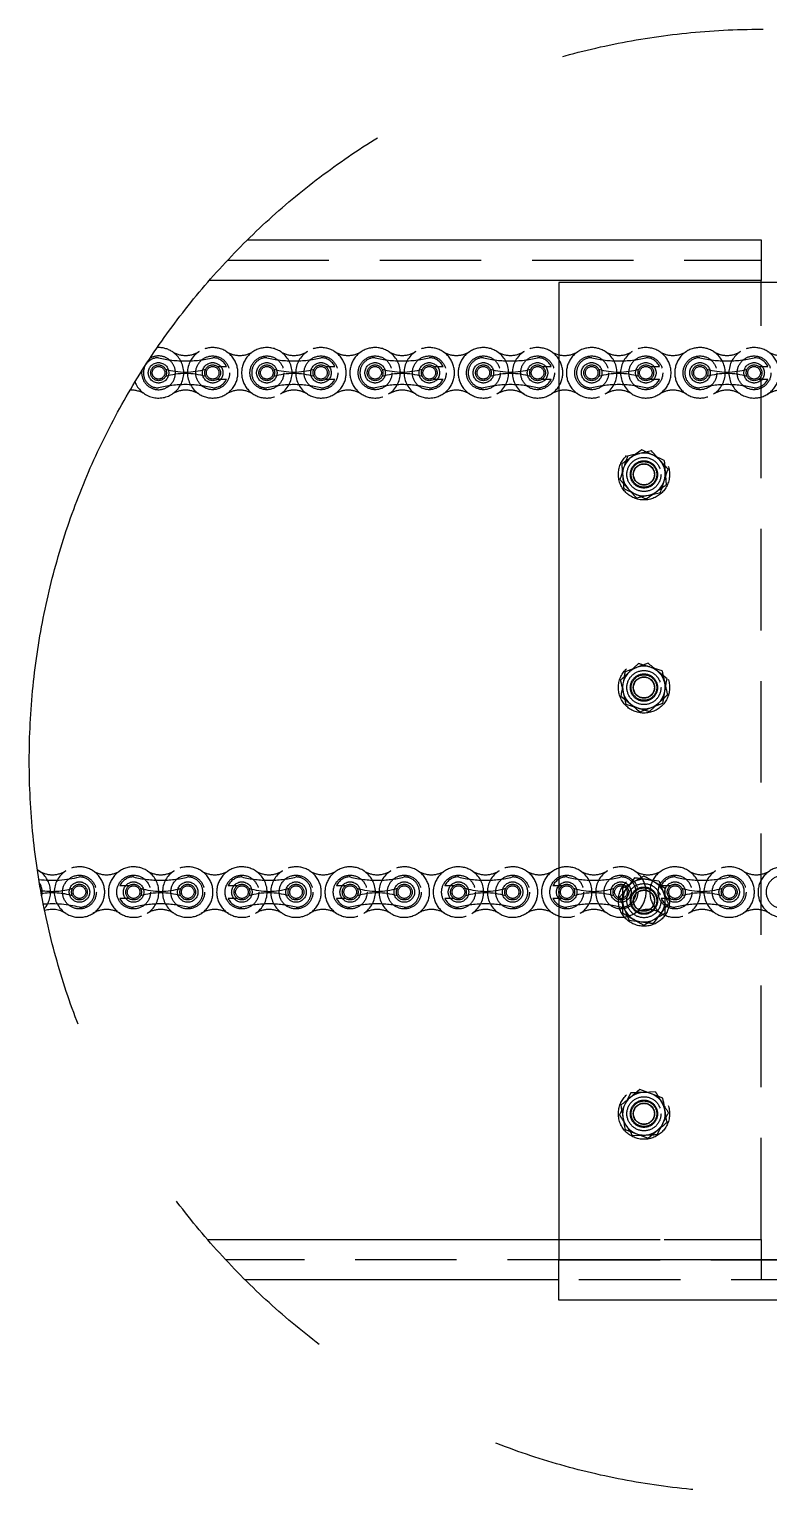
# Model space of a CAD drawing. Header units: metres. Extents: x 0 to 21025, y 0 to 14850.
# Drawn here: x 8432 to 9010, y 7701 to 8845 of the extents above; entities that cross this region are included whole.
import ezdxf

# ---------------------------------------------------------------- set-up
doc = ezdxf.new("R2010")
doc.units = ezdxf.units.M
doc.header["$LTSCALE"] = 25
doc.linetypes.add('HIDDEN2', pattern=[4.7625, 3.175, -1.5875])
doc.linetypes.add('PHANTOM', pattern=[63.5, 31.75, -6.35, 6.35, -6.35, 6.35, -6.35])
for name, color, linetype in [('SL4', 4, 'Continuous'), ('SRE', 2, 'PHANTOM'), ('ST1', 7, 'HIDDEN2')]:
    doc.layers.add(name, color=color, linetype=linetype)

msp = doc.modelspace()

# ---------------------------------------------------------------- linework, layer by layer
at = {"layer": 'SL4'}
for p, q in [((8602.605, 8680.306), (9004.431, 8680.306)), ((9004.431, 8680.306), (9004.431, 8648.556)), ((9004.431, 8648.556), (8572.771, 8648.556)), ((8846.097, 8646.973), (8846.097, 7882.848)), ((9179.431, 8646.973), (8846.097, 8646.973)), ((9004.431, 8646.973), (9004.431, 8648.556)), ((8918.636, 8515.3), (8909.232, 8513.261)), ((8931.572, 8501.052), (8925.104, 8508.176)), ((8893.956, 8492.894), (8900.424, 8485.769)), ((8906.893, 8478.645), (8916.297, 8480.685)), ((8916.007, 8349.276), (8906.982, 8345.938)), ((8930.814, 8336.982), (8923.411, 8343.129)), ((8894.714, 8323.63), (8902.117, 8317.483)), ((8909.521, 8311.336), (8918.546, 8314.674)), ((8912.764, 8182.884), (8904.431, 8178.073)), ((8929.431, 8173.262), (8921.097, 8178.073)), ((8896.097, 8154.017), (8904.431, 8149.206)), ((8912.764, 8144.394), (8921.097, 8149.206)), ((8909.521, 8015.942), (8902.117, 8009.796)), ((8927.571, 8009.266), (8918.546, 8012.604)), ((8897.957, 7984.679), (8906.982, 7981.341)), ((8916.007, 7978.003), (8923.411, 7984.15)), ((8571.398, 7898.723), (8846.097, 7898.723)), ((9179.431, 7882.848), (8846.097, 7882.848)), ((8846.097, 7851.098), (8846.097, 7882.848)), ((8846.097, 7866.973), (8601.005, 7866.973)), ((9179.431, 7851.098), (8846.097, 7851.098))]:
    msp.add_line(p, q, dxfattribs=at)
for centre, start, end in [((8912.764, 8496.973), 102.236558, 162.236558), ((8912.764, 8496.973), 42.236558, 102.236558), ((8912.764, 8496.973), 342.236558, 42.236558), ((8912.764, 8496.973), 162.236558, 222.236558), ((8912.764, 8496.973), 222.236558, 282.236558), ((8912.764, 8496.973), 282.236558, 342.236558), ((8912.764, 8330.306), 110.297848, 170.297848), ((8912.764, 8330.306), 50.297848, 110.297848), ((8912.764, 8330.306), 170.297848, 230.297848), ((8912.764, 8330.306), 350.297848, 50.297848), ((8912.764, 8330.306), 290.297848, 350.297848), ((8912.764, 8330.306), 230.297848, 290.297848), ((8912.764, 8163.639), 120, 180), ((8912.764, 8163.639), 60, 120), ((8912.764, 8163.639), 0, 60), ((8912.764, 8163.639), 180, 240), ((8912.764, 8163.639), 300, 0), ((8912.764, 8163.639), 240, 300), ((8912.764, 7996.973), 69.702152, 129.702152), ((8912.764, 7996.973), 9.702152, 69.702152), ((8912.764, 7996.973), 129.702152, 189.702152), ((8912.764, 7996.973), 189.702152, 249.702152), ((8912.764, 7996.973), 309.702152, 9.702152), ((8912.764, 7996.973), 249.702152, 309.702152)]:
    msp.add_arc(centre, 16.667, start, end, dxfattribs=at)
for points, knots in [([(8925.104, 8508.176), (8924.95, 8508.345), (8922.766, 8510.751), (8920.626, 8513.108), (8918.636, 8515.3)], [0, 0, 0, 0, 0.070200577, 1, 1, 1, 1]), ([(8899.828, 8511.221), (8899.084, 8508.9), (8898.116, 8505.877), (8897.122, 8502.776), (8896.892, 8502.057)], [0, 0, 0, 0, 0.76815073, 1, 1, 1, 1]), ([(8909.232, 8513.261), (8909.009, 8513.212), (8905.833, 8512.524), (8902.721, 8511.849), (8899.828, 8511.221)], [0, 0, 0, 0, 0.07020058, 1, 1, 1, 1]), ([(8896.892, 8502.057), (8896.108, 8499.61), (8895.114, 8496.507), (8894.158, 8493.523), (8893.956, 8492.894)], [0, 0, 0, 0, 0.78899924, 1, 1, 1, 1]), ([(8928.636, 8491.888), (8928.866, 8492.607), (8929.86, 8495.708), (8930.828, 8498.73), (8931.572, 8501.052)], [0, 0, 0, 0, 0.231849272, 1, 1, 1, 1]), ([(8900.424, 8485.769), (8900.578, 8485.601), (8902.762, 8483.195), (8904.902, 8480.837), (8906.893, 8478.645)], [0, 0, 0, 0, 0.07020058, 1, 1, 1, 1]), ([(8916.297, 8480.685), (8916.519, 8480.733), (8919.695, 8481.422), (8922.807, 8482.097), (8925.7, 8482.724)], [0, 0, 0, 0, 0.07020058, 1, 1, 1, 1]), ([(8925.7, 8482.724), (8925.902, 8483.354), (8926.858, 8486.338), (8927.852, 8489.44), (8928.636, 8491.888)], [0, 0, 0, 0, 0.211000762, 1, 1, 1, 1]), ([(8906.982, 8345.938), (8906.768, 8345.859), (8903.721, 8344.731), (8900.734, 8343.627), (8897.957, 8342.6)], [0, 0, 0, 0, 0.07020058, 1, 1, 1, 1]), ([(8923.411, 8343.129), (8923.235, 8343.275), (8920.735, 8345.35), (8918.285, 8347.384), (8916.007, 8349.276)], [0, 0, 0, 0, 0.07020058, 1, 1, 1, 1]), ([(8896.336, 8333.115), (8895.903, 8330.581), (8895.354, 8327.37), (8894.826, 8324.282), (8894.714, 8323.63)], [0, 0, 0, 0, 0.78899924, 1, 1, 1, 1]), ([(8897.957, 8342.6), (8897.547, 8340.197), (8897.012, 8337.068), (8896.463, 8333.859), (8896.336, 8333.115)], [0, 0, 0, 0, 0.76815073, 1, 1, 1, 1]), ([(8929.192, 8327.497), (8929.32, 8328.241), (8929.868, 8331.451), (8930.403, 8334.579), (8930.814, 8336.982)], [0, 0, 0, 0, 0.23184927, 1, 1, 1, 1]), ([(8927.571, 8318.012), (8927.682, 8318.664), (8928.21, 8321.752), (8928.759, 8324.964), (8929.192, 8327.497)], [0, 0, 0, 0, 0.21100076, 1, 1, 1, 1]), ([(8902.117, 8317.483), (8902.293, 8317.337), (8904.793, 8315.262), (8907.243, 8313.228), (8909.521, 8311.336)], [0, 0, 0, 0, 0.070200577, 1, 1, 1, 1]), ([(8918.546, 8314.674), (8918.76, 8314.753), (8921.807, 8315.881), (8924.794, 8316.985), (8927.571, 8318.012)], [0, 0, 0, 0, 0.07020058, 1, 1, 1, 1]), ([(8904.431, 8178.073), (8904.233, 8177.959), (8901.419, 8176.334), (8898.661, 8174.742), (8896.097, 8173.262)], [0, 0, 0, 0, 0.07020058, 1, 1, 1, 1]), ([(8896.097, 8173.262), (8896.097, 8170.824), (8896.097, 8167.65), (8896.097, 8164.394), (8896.097, 8163.639)], [0, 0, 0, 0, 0.768150727, 1, 1, 1, 1]), ([(8921.097, 8178.073), (8920.9, 8178.187), (8918.086, 8179.812), (8915.328, 8181.404), (8912.764, 8182.884)], [0, 0, 0, 0, 0.07020058, 1, 1, 1, 1]), ([(8929.431, 8163.639), (8929.431, 8164.394), (8929.431, 8167.65), (8929.431, 8170.824), (8929.431, 8173.262)], [0, 0, 0, 0, 0.23184927, 1, 1, 1, 1]), ([(8896.097, 8163.639), (8896.097, 8161.069), (8896.097, 8157.811), (8896.097, 8154.678), (8896.097, 8154.017)], [0, 0, 0, 0, 0.788999238, 1, 1, 1, 1]), ([(8929.431, 8154.017), (8929.431, 8154.678), (8929.431, 8157.811), (8929.431, 8161.069), (8929.431, 8163.639)], [0, 0, 0, 0, 0.21100076, 1, 1, 1, 1]), ([(8904.431, 8149.206), (8904.628, 8149.092), (8907.442, 8147.467), (8910.2, 8145.875), (8912.764, 8144.394)], [0, 0, 0, 0, 0.07020058, 1, 1, 1, 1]), ([(8921.097, 8149.206), (8921.295, 8149.32), (8924.109, 8150.944), (8926.867, 8152.536), (8929.431, 8154.017)], [0, 0, 0, 0, 0.07020058, 1, 1, 1, 1]), ([(8918.546, 8012.604), (8918.332, 8012.683), (8915.284, 8013.811), (8912.298, 8014.915), (8909.521, 8015.942)], [0, 0, 0, 0, 0.07020058, 1, 1, 1, 1]), ([(8902.117, 8009.796), (8901.942, 8009.65), (8899.442, 8007.574), (8896.992, 8005.54), (8894.714, 8003.649)], [0, 0, 0, 0, 0.07020058, 1, 1, 1, 1]), ([(8894.714, 8003.649), (8895.125, 8001.246), (8895.66, 7998.117), (8896.209, 7994.908), (8896.336, 7994.164)], [0, 0, 0, 0, 0.76815073, 1, 1, 1, 1]), ([(8929.192, 7999.781), (8929.065, 8000.526), (8928.516, 8003.735), (8927.982, 8006.863), (8927.571, 8009.266)], [0, 0, 0, 0, 0.231849272, 1, 1, 1, 1]), ([(8896.336, 7994.164), (8896.769, 7991.63), (8897.318, 7988.419), (8897.846, 7985.331), (8897.957, 7984.679)], [0, 0, 0, 0, 0.78899924, 1, 1, 1, 1]), ([(8923.411, 7984.15), (8923.586, 7984.295), (8926.086, 7986.371), (8928.536, 7988.405), (8930.814, 7990.297)], [0, 0, 0, 0, 0.07020058, 1, 1, 1, 1]), ([(8930.814, 7990.297), (8930.703, 7990.948), (8930.175, 7994.037), (8929.626, 7997.248), (8929.192, 7999.781)], [0, 0, 0, 0, 0.211000762, 1, 1, 1, 1]), ([(8906.982, 7981.341), (8907.196, 7981.262), (8910.244, 7980.135), (8913.231, 7979.03), (8916.007, 7978.003)], [0, 0, 0, 0, 0.07020058, 1, 1, 1, 1])]:
    msp.add_open_spline(points, degree=3, knots=knots, dxfattribs=at)
at = {"layer": 'SRE'}
msp.add_circle((9004.431, 8272.848), 572.264, dxfattribs=at)
at = {"layer": 'ST1'}
for p, q in [((8587.119, 8664.431), (9004.431, 8664.431)), ((9004.431, 8648.556), (8572.771, 8648.556)), ((9004.431, 7898.723), (9004.431, 8646.973)), ((8579.249, 8581.359), (8586.329, 8581.359)), ((8663.916, 8581.359), (8670.995, 8581.359)), ((8748.582, 8581.359), (8755.662, 8581.359)), ((8833.249, 8581.359), (8840.328, 8581.359)), ((8917.916, 8581.359), (8924.995, 8581.359)), ((9002.582, 8581.359), (9009.662, 8581.359)), ((8579.249, 8571.519), (8586.329, 8571.519)), ((8663.916, 8571.519), (8670.995, 8571.519)), ((8748.582, 8571.519), (8755.662, 8571.519)), ((8833.249, 8571.519), (8840.328, 8571.519)), ((8917.916, 8571.519), (8924.995, 8571.519)), ((9002.582, 8571.519), (9009.662, 8571.519)), ((8911.167, 8516.151), (8903.262, 8510.665)), ((8928.575, 8507.945), (8919.871, 8512.048)), ((8896.953, 8486.001), (8905.657, 8481.897)), ((8914.361, 8477.794), (8922.266, 8483.28)), ((8908.494, 8349.071), (8901.436, 8342.531)), ((8926.88, 8343.387), (8917.687, 8346.229)), ((8898.648, 8317.225), (8907.841, 8314.383)), ((8917.035, 8311.541), (8924.092, 8318.081)), ((8510.042, 8175.243), (8502.963, 8175.243)), ((8594.709, 8175.243), (8587.629, 8175.243)), ((8679.375, 8175.243), (8672.296, 8175.243)), ((8764.042, 8175.243), (8756.963, 8175.243)), ((8848.709, 8175.243), (8841.629, 8175.243)), ((8905.392, 8181.416), (8899.538, 8173.78)), ((8924.474, 8178.912), (8914.933, 8180.164)), ((8933.375, 8175.243), (8926.296, 8175.243)), ((8510.042, 8165.403), (8502.963, 8165.403)), ((8594.709, 8165.403), (8587.629, 8165.403)), ((8679.375, 8165.403), (8672.296, 8165.403)), ((8764.042, 8165.403), (8756.963, 8165.403)), ((8848.709, 8165.403), (8841.629, 8165.403)), ((8933.375, 8165.403), (8926.296, 8165.403)), ((8920.136, 8145.862), (8925.991, 8153.499)), ((8901.055, 8148.367), (8910.595, 8147.114)), ((8902.502, 8013.253), (8898.018, 8004.739)), ((8921.732, 8014), (8912.117, 8013.627)), ((8923.026, 7980.692), (8927.51, 7989.206)), ((8903.796, 7979.945), (8913.411, 7980.319)), ((8571.398, 7898.723), (9004.431, 7898.723)), ((8846.097, 7898.723), (9004.431, 7898.723)), ((9004.431, 7898.723), (9004.431, 7866.973)), ((9004.431, 7882.848), (8585.639, 7882.848)), ((8846.097, 7882.848), (9179.431, 7882.848)), ((9021.097, 7882.848), (9004.431, 7882.848)), ((9179.431, 7866.973), (8846.097, 7866.973))]:
    msp.add_line(p, q, dxfattribs=at)
for centre, radius in [((8533.226, 8576.439), 7.995), ((8575.559, 8576.439), 13.2), ((8575.559, 8576.439), 7.995), ((8617.893, 8576.439), 13.2), ((8617.892, 8576.439), 7.995), ((8660.226, 8576.439), 13.2), ((8660.226, 8576.439), 7.995), ((8702.559, 8576.439), 13.2), ((8702.559, 8576.439), 7.995), ((8744.892, 8576.439), 13.2), ((8744.892, 8576.439), 7.995), ((8787.226, 8576.439), 13.2), ((8787.226, 8576.439), 7.995), ((8829.559, 8576.439), 13.2), ((8829.559, 8576.439), 7.995), ((8871.892, 8576.439), 13.2), ((8871.892, 8576.439), 7.995), ((8914.226, 8576.439), 13.2), ((8914.226, 8576.439), 7.995), ((8956.559, 8576.439), 13.2), ((8956.559, 8576.439), 7.995), ((8998.892, 8576.439), 13.2), ((8998.892, 8576.439), 7.995), ((8533.226, 8576.439), 6.15), ((8533.226, 8576.439), 4.92), ((8575.559, 8576.439), 6.15), ((8575.559, 8576.439), 4.92), ((8617.892, 8576.439), 6.15), ((8617.892, 8576.439), 4.92), ((8660.226, 8576.439), 6.15), ((8660.226, 8576.439), 4.92), ((8702.559, 8576.439), 6.15), ((8702.559, 8576.439), 4.92), ((8744.892, 8576.439), 6.15), ((8744.892, 8576.439), 4.92), ((8787.226, 8576.439), 6.15), ((8787.226, 8576.439), 4.92), ((8829.559, 8576.439), 6.15), ((8829.559, 8576.439), 4.92), ((8871.892, 8576.439), 6.15), ((8871.892, 8576.439), 4.92), ((8914.226, 8576.439), 6.15), ((8914.226, 8576.439), 4.92), ((8956.559, 8576.439), 6.15), ((8956.559, 8576.439), 4.92), ((8998.892, 8576.439), 6.15), ((8998.892, 8576.439), 4.92), ((8912.764, 8496.973), 20), ((8912.764, 8496.973), 13.333), ((8912.764, 8496.973), 10.667), ((8912.764, 8496.973), 10), ((8912.764, 8496.973), 8.333), ((8912.764, 8496.973), 8.152), ((8912.764, 8330.306), 20), ((8912.764, 8330.306), 13.333), ((8912.764, 8330.306), 10.667), ((8912.764, 8330.306), 10), ((8912.764, 8330.306), 8.333), ((8912.764, 8330.306), 8.152), ((8471.399, 8170.323), 13.2), ((8513.732, 8170.323), 13.2), ((8556.066, 8170.323), 13.2), ((8598.399, 8170.323), 13.2), ((8640.732, 8170.323), 13.2), ((8683.065, 8170.323), 13.2), ((8725.399, 8170.323), 13.2), ((8767.732, 8170.323), 13.2), ((8810.065, 8170.323), 13.2), ((8852.399, 8170.323), 13.2), ((8894.732, 8170.323), 13.2), ((8912.764, 8163.639), 20), ((8937.065, 8170.323), 13.2), ((8979.399, 8170.323), 13.2), ((9021.732, 8170.323), 13.2), ((8471.399, 8170.323), 7.995), ((8471.399, 8170.323), 6.15), ((8471.399, 8170.323), 4.92), ((8513.732, 8170.323), 7.995), ((8513.732, 8170.323), 6.15), ((8513.732, 8170.323), 4.92), ((8556.066, 8170.323), 7.995), ((8556.066, 8170.323), 6.15), ((8556.066, 8170.323), 4.92), ((8598.399, 8170.323), 7.995), ((8598.399, 8170.323), 6.15), ((8598.399, 8170.323), 4.92), ((8640.732, 8170.323), 7.995), ((8640.732, 8170.323), 6.15), ((8640.732, 8170.323), 4.92), ((8683.065, 8170.323), 7.995), ((8683.065, 8170.323), 6.15), ((8683.065, 8170.323), 4.92), ((8725.399, 8170.323), 7.995), ((8725.399, 8170.323), 6.15), ((8725.399, 8170.323), 4.92), ((8767.732, 8170.323), 7.995), ((8767.732, 8170.323), 6.15), ((8767.732, 8170.323), 4.92), ((8810.065, 8170.323), 7.995), ((8810.065, 8170.323), 6.15), ((8810.065, 8170.323), 4.92), ((8852.399, 8170.323), 7.995), ((8852.399, 8170.323), 6.15), ((8852.399, 8170.323), 4.92), ((8894.732, 8170.323), 7.995), ((8894.732, 8170.323), 6.15), ((8894.732, 8170.323), 4.92), ((8912.764, 8163.639), 13.333), ((8912.764, 8163.639), 10.667), ((8912.764, 8163.639), 10), ((8912.764, 8163.639), 8.333), ((8937.065, 8170.323), 7.995), ((8937.065, 8170.323), 6.15), ((8937.065, 8170.323), 4.92), ((8979.399, 8170.323), 7.995), ((8979.399, 8170.323), 6.15), ((8979.399, 8170.323), 4.92), ((8912.764, 8163.639), 8.152), ((8912.764, 7996.973), 20), ((8912.764, 7996.973), 13.333), ((8912.764, 7996.973), 10.667), ((8912.764, 7996.973), 10), ((8912.764, 7996.973), 8.333), ((8912.764, 7996.973), 8.152)]:
    msp.add_circle(centre, radius, dxfattribs=at)
for centre, radius, start, end in [((8533.226, 8576.439), 19.733, 57.56669, 92.861487), ((8575.559, 8576.439), 19.733, 237.56669, 122.43331), ((8617.892, 8576.439), 19.733, 57.56669, 302.43331), ((8660.226, 8576.439), 19.733, 237.56669, 122.43331), ((8702.559, 8576.439), 19.733, 57.56669, 302.43331), ((8744.892, 8576.439), 19.733, 237.56669, 122.43331), ((8787.226, 8576.439), 19.733, 57.56669, 302.43331), ((8829.559, 8576.439), 19.733, 237.56669, 122.43331), ((8871.892, 8576.439), 19.733, 57.56669, 302.43331), ((8914.226, 8576.439), 19.733, 237.56669, 122.43331), ((8956.559, 8576.439), 19.733, 57.56669, 302.43331), ((8998.892, 8576.439), 19.733, 237.56669, 122.43331), ((8533.226, 8576.439), 13.2, 174.838645, 119.574955), ((8533.226, 8576.439), 11.84, 90, 270), ((8554.393, 8673.428), 87.74, 256.040149, 283.959851), ((8554.393, 8609.75), 19.733, 237.56669, 302.43331), ((8533.226, 8576.439), 19.733, 302.433242, 57.566758), ((8575.559, 8576.439), 19.733, 122.433242, 237.566758), ((8575.559, 8576.439), 11.84, 24.553362, 90), ((8596.726, 8609.75), 19.733, 237.56669, 302.43331), ((8617.892, 8576.439), 11.84, 90, 270), ((8639.059, 8673.428), 87.74, 256.040149, 283.959851), ((8639.059, 8609.75), 19.733, 237.56669, 302.43331), ((8617.893, 8576.439), 19.733, 302.433242, 57.566758), ((8660.226, 8576.439), 19.733, 122.433242, 237.566758), ((8660.226, 8576.439), 11.84, 24.553362, 90), ((8681.392, 8609.75), 19.733, 237.56669, 302.43331), ((8702.559, 8576.439), 11.84, 90, 270), ((8723.726, 8673.428), 87.74, 256.040149, 283.959851), ((8723.726, 8609.75), 19.733, 237.56669, 302.43331), ((8702.559, 8576.439), 19.733, 302.433242, 57.566758), ((8744.892, 8576.439), 19.733, 122.433242, 237.566758), ((8744.892, 8576.439), 11.84, 24.553362, 90), ((8766.059, 8609.75), 19.733, 237.56669, 302.43331), ((8787.226, 8576.439), 11.84, 90, 270), ((8808.392, 8673.428), 87.74, 256.040149, 283.959851), ((8808.392, 8609.75), 19.733, 237.56669, 302.43331), ((8787.226, 8576.439), 19.733, 302.433242, 57.566758), ((8829.559, 8576.439), 19.733, 122.433242, 237.566758), ((8829.559, 8576.439), 11.84, 24.553362, 90), ((8850.726, 8609.75), 19.733, 237.56669, 302.43331), ((8871.892, 8576.439), 11.84, 90, 270), ((8893.059, 8673.428), 87.74, 256.040149, 283.959851), ((8893.059, 8609.75), 19.733, 237.56669, 302.43331), ((8871.892, 8576.439), 19.733, 302.433242, 57.566758), ((8914.226, 8576.439), 19.733, 122.433242, 237.566758), ((8914.226, 8576.439), 11.84, 24.553362, 90), ((8935.392, 8609.75), 19.733, 237.56669, 302.43331), ((8956.559, 8576.439), 11.84, 90, 270), ((8977.726, 8673.428), 87.74, 256.040149, 283.959851), ((8977.726, 8609.75), 19.733, 237.56669, 302.43331), ((8956.559, 8576.439), 19.733, 302.433242, 57.566758), ((8998.892, 8576.439), 19.733, 122.433242, 237.566758), ((8998.892, 8576.439), 11.84, 24.553362, 90), ((9020.059, 8609.75), 19.733, 237.56669, 302.43331), ((8554.393, 8630.947), 53.916, 252.993001, 287.006999), ((8554.393, 8521.931), 53.916, 72.993001, 107.006999), ((8639.059, 8630.947), 53.916, 252.993001, 287.006999), ((8639.059, 8521.931), 53.916, 72.993001, 107.006999), ((8723.726, 8630.947), 53.916, 252.993001, 287.006999), ((8723.726, 8521.931), 53.916, 72.993001, 107.006999), ((8808.392, 8630.947), 53.916, 252.993001, 287.006999), ((8808.392, 8521.931), 53.916, 72.993001, 107.006999), ((8893.059, 8630.947), 53.916, 252.993001, 287.006999), ((8893.059, 8521.931), 53.916, 72.993001, 107.006999), ((8977.726, 8630.947), 53.916, 252.993001, 287.006999), ((8977.726, 8521.931), 53.916, 72.993001, 107.006999), ((8512.059, 8543.129), 19.733, 57.56669, 92.836096), ((8533.226, 8576.439), 19.733, 201.552116, 302.43331), ((8554.393, 8479.45), 87.74, 76.040149, 103.959851), ((8554.393, 8543.129), 19.733, 57.56669, 122.43331), ((8575.559, 8576.439), 11.84, 270, 335.446638), ((8596.726, 8543.129), 19.733, 57.56669, 122.43331), ((8639.059, 8479.45), 87.74, 76.040149, 103.959851), ((8639.059, 8543.129), 19.733, 57.56669, 122.43331), ((8660.226, 8576.439), 11.84, 270, 335.446638), ((8681.392, 8543.129), 19.733, 57.56669, 122.43331), ((8723.726, 8479.45), 87.74, 76.040149, 103.959851), ((8723.726, 8543.129), 19.733, 57.56669, 122.43331), ((8744.892, 8576.439), 11.84, 270, 335.446638), ((8766.059, 8543.129), 19.733, 57.56669, 122.43331), ((8808.392, 8479.45), 87.74, 76.040149, 103.959851), ((8808.392, 8543.129), 19.733, 57.56669, 122.43331), ((8829.559, 8576.439), 11.84, 270, 335.446638), ((8850.726, 8543.129), 19.733, 57.56669, 122.43331), ((8893.059, 8479.45), 87.74, 76.040149, 103.959851), ((8893.059, 8543.129), 19.733, 57.56669, 122.43331), ((8914.226, 8576.439), 11.84, 270, 335.446638), ((8935.392, 8543.129), 19.733, 57.56669, 122.43331), ((8977.726, 8479.45), 87.74, 76.040149, 103.959851), ((8977.726, 8543.129), 19.733, 57.56669, 122.43331), ((8998.892, 8576.439), 11.84, 270, 335.446638), ((9020.059, 8543.129), 19.733, 57.56669, 122.43331), ((8429.066, 8170.323), 19.733, 57.56669, 61.283262), ((8450.232, 8203.633), 19.733, 237.56669, 302.43331), ((8429.066, 8170.323), 19.733, 318.923754, 57.566758), ((8471.399, 8170.323), 19.733, 122.433242, 237.566758), ((8471.399, 8170.323), 19.733, 237.56669, 122.43331), ((8492.566, 8203.633), 19.733, 237.56669, 302.43331), ((8513.732, 8170.323), 19.733, 57.56669, 302.43331), ((8534.899, 8203.633), 19.733, 237.56669, 302.43331), ((8513.732, 8170.323), 19.733, 302.433242, 57.566758), ((8556.066, 8170.323), 19.733, 122.433242, 237.566758), ((8556.066, 8170.323), 19.733, 237.56669, 122.43331), ((8577.232, 8203.633), 19.733, 237.56669, 302.43331), ((8598.399, 8170.323), 19.733, 57.56669, 302.43331), ((8619.566, 8203.633), 19.733, 237.56669, 302.43331), ((8598.399, 8170.323), 19.733, 302.433242, 57.566758), ((8640.732, 8170.323), 19.733, 122.433242, 237.566758), ((8640.732, 8170.323), 19.733, 237.56669, 122.43331), ((8661.899, 8203.633), 19.733, 237.56669, 302.43331), ((8683.065, 8170.323), 19.733, 57.56669, 302.43331), ((8704.232, 8203.633), 19.733, 237.56669, 302.43331), ((8683.065, 8170.323), 19.733, 302.433242, 57.566758), ((8725.399, 8170.323), 19.733, 122.433242, 237.566758), ((8725.399, 8170.323), 19.733, 237.56669, 122.43331), ((8746.565, 8203.633), 19.733, 237.56669, 302.43331), ((8767.732, 8170.323), 19.733, 57.56669, 302.43331), ((8788.899, 8203.633), 19.733, 237.56669, 302.43331), ((8767.732, 8170.323), 19.733, 302.433242, 57.566758), ((8810.065, 8170.323), 19.733, 122.433242, 237.566758), ((8810.065, 8170.323), 19.733, 237.56669, 122.43331), ((8831.232, 8203.633), 19.733, 237.56669, 302.43331), ((8852.399, 8170.323), 19.733, 57.56669, 302.43331), ((8873.565, 8203.633), 19.733, 237.56669, 302.43331), ((8852.399, 8170.323), 19.733, 302.433242, 57.566758), ((8894.732, 8170.323), 19.733, 122.433242, 237.566724), ((8894.732, 8170.323), 19.733, 237.56669, 122.43331), ((8915.899, 8203.633), 19.733, 237.56669, 302.43331), ((8937.065, 8170.323), 19.733, 57.56669, 302.43331), ((8958.232, 8203.633), 19.733, 237.56669, 302.43331), ((8937.065, 8170.323), 19.733, 302.433242, 57.566758), ((8979.399, 8170.323), 19.733, 122.433242, 237.566758), ((8979.399, 8170.323), 19.733, 237.56669, 122.43331), ((9000.565, 8203.633), 19.733, 237.56669, 302.43331), ((9021.732, 8170.323), 19.733, 57.56669, 302.43331), ((8450.232, 8267.312), 87.74, 263.115619, 283.959851), ((8429.066, 8170.323), 13.2, 347.502949, 32.704168), ((8450.232, 8224.831), 53.916, 260.334436, 287.006999), ((8471.399, 8170.323), 11.84, 270, 90), ((8513.732, 8170.323), 11.84, 90, 155.446638), ((8534.899, 8267.312), 87.74, 256.040149, 283.959851), ((8534.899, 8224.831), 53.916, 252.993001, 287.006999), ((8556.066, 8170.323), 11.84, 270, 90), ((8598.399, 8170.323), 11.84, 90, 155.446638), ((8619.566, 8267.312), 87.74, 256.040149, 283.959851), ((8619.566, 8224.831), 53.916, 252.993001, 287.006999), ((8640.732, 8170.323), 11.84, 270, 90), ((8683.065, 8170.323), 11.84, 90, 155.446638), ((8704.232, 8267.312), 87.74, 256.040149, 283.959851), ((8704.232, 8224.831), 53.916, 252.993001, 287.006999), ((8725.399, 8170.323), 11.84, 270, 90), ((8767.732, 8170.323), 11.84, 90, 155.446638), ((8788.899, 8267.312), 87.74, 256.040149, 283.959851), ((8788.899, 8224.831), 53.916, 252.993001, 287.006999), ((8810.065, 8170.323), 11.84, 270, 90), ((8852.399, 8170.323), 11.84, 90, 155.446638), ((8873.565, 8267.312), 87.74, 256.040149, 283.959851), ((8873.565, 8224.831), 53.916, 252.993001, 287.006999), ((8894.732, 8170.323), 11.84, 270, 90), ((8937.065, 8170.323), 11.84, 90, 155.446638), ((8958.232, 8267.312), 87.74, 256.040149, 283.959851), ((8958.232, 8224.831), 53.916, 252.993001, 287.006999), ((8979.399, 8170.323), 11.84, 270, 90), ((8450.232, 8115.815), 53.916, 72.993001, 99.149073), ((8450.232, 8073.334), 87.74, 76.040149, 94.568443), ((8513.732, 8170.323), 11.84, 204.553362, 270), ((8534.899, 8073.334), 87.74, 76.040149, 103.959851), ((8534.899, 8115.815), 53.916, 72.993001, 107.006999), ((8598.399, 8170.323), 11.84, 204.553362, 270), ((8619.566, 8073.334), 87.74, 76.040149, 103.959851), ((8619.566, 8115.815), 53.916, 72.993001, 107.006999), ((8683.065, 8170.323), 11.84, 204.553362, 270), ((8704.232, 8073.334), 87.74, 76.040149, 103.959851), ((8704.232, 8115.815), 53.916, 72.993001, 107.006999), ((8767.732, 8170.323), 11.84, 204.553362, 270), ((8788.899, 8073.334), 87.74, 76.040149, 103.959851), ((8788.899, 8115.815), 53.916, 72.993001, 107.006999), ((8852.399, 8170.323), 11.84, 204.553362, 270), ((8873.565, 8073.334), 87.74, 76.040149, 103.959851), ((8873.565, 8115.815), 53.916, 72.993001, 107.006999), ((8937.065, 8170.323), 11.84, 204.553362, 270), ((8958.232, 8073.334), 87.74, 76.040149, 103.959851), ((8958.232, 8115.815), 53.916, 72.993001, 107.006999), ((8450.232, 8137.012), 19.733, 57.56669, 107.616359), ((8492.566, 8137.012), 19.733, 57.56669, 122.43331), ((8534.899, 8137.012), 19.733, 57.56669, 122.43331), ((8577.232, 8137.012), 19.733, 57.56669, 122.43331), ((8619.566, 8137.012), 19.733, 57.56669, 122.43331), ((8661.899, 8137.012), 19.733, 57.56669, 122.43331), ((8704.232, 8137.012), 19.733, 57.56669, 122.43331), ((8746.565, 8137.012), 19.733, 57.56669, 122.43331), ((8788.899, 8137.012), 19.733, 57.56669, 122.43331), ((8831.232, 8137.012), 19.733, 57.56669, 122.43331), ((8873.565, 8137.012), 19.733, 57.56669, 122.43331), ((8915.899, 8137.012), 19.733, 57.56669, 122.43331), ((8958.232, 8137.012), 19.733, 57.56669, 122.43331), ((9000.565, 8137.012), 19.733, 57.56669, 122.43331)]:
    msp.add_arc(centre, radius, start, end, dxfattribs=at)
for points, knots in [([(8919.871, 8512.048), (8919.665, 8512.145), (8916.726, 8513.531), (8913.845, 8514.889), (8911.167, 8516.151)], [0, 0, 0, 0, 0.07020058, 1, 1, 1, 1]), ([(8903.262, 8510.665), (8903.075, 8510.535), (8900.405, 8508.683), (8897.789, 8506.867), (8895.357, 8505.179)], [0, 0, 0, 0, 0.07020058, 1, 1, 1, 1]), ([(8895.357, 8505.179), (8895.424, 8504.374), (8895.684, 8501.248), (8895.954, 8498.001), (8896.155, 8495.59)], [0, 0, 0, 0, 0.25755135, 1, 1, 1, 1]), ([(8928.575, 8507.945), (8928.642, 8507.14), (8928.902, 8504.014), (8929.173, 8500.767), (8929.373, 8498.355)], [0, 0, 0, 0, 0.25755135, 1, 1, 1, 1]), ([(8896.155, 8495.59), (8896.227, 8494.718), (8896.498, 8491.472), (8896.761, 8488.312), (8896.953, 8486.001)], [0, 0, 0, 0, 0.26863361, 1, 1, 1, 1]), ([(8929.373, 8498.355), (8929.446, 8497.484), (8929.716, 8494.238), (8929.979, 8491.077), (8930.172, 8488.766)], [0, 0, 0, 0, 0.26863361, 1, 1, 1, 1]), ([(8905.657, 8481.897), (8905.863, 8481.8), (8908.803, 8480.414), (8911.683, 8479.057), (8914.361, 8477.794)], [0, 0, 0, 0, 0.07020058, 1, 1, 1, 1]), ([(8922.266, 8483.28), (8922.454, 8483.41), (8925.123, 8485.263), (8927.739, 8487.078), (8930.172, 8488.766)], [0, 0, 0, 0, 0.07020058, 1, 1, 1, 1]), ([(8917.687, 8346.229), (8917.469, 8346.296), (8914.364, 8347.256), (8911.322, 8348.197), (8908.494, 8349.071)], [0, 0, 0, 0, 0.07020058, 1, 1, 1, 1]), ([(8901.436, 8342.531), (8901.268, 8342.376), (8898.885, 8340.167), (8896.549, 8338.003), (8894.378, 8335.99)], [0, 0, 0, 0, 0.07020058, 1, 1, 1, 1]), ([(8894.378, 8335.99), (8894.557, 8335.203), (8895.253, 8332.144), (8895.976, 8328.967), (8896.513, 8326.608)], [0, 0, 0, 0, 0.25755135, 1, 1, 1, 1]), ([(8926.88, 8343.387), (8927.059, 8342.599), (8927.755, 8339.541), (8928.478, 8336.363), (8929.015, 8334.004)], [0, 0, 0, 0, 0.257551345, 1, 1, 1, 1]), ([(8929.015, 8334.004), (8929.209, 8333.151), (8929.932, 8329.975), (8930.636, 8326.883), (8931.15, 8324.622)], [0, 0, 0, 0, 0.26863361, 1, 1, 1, 1]), ([(8896.513, 8326.608), (8896.707, 8325.755), (8897.43, 8322.579), (8898.133, 8319.487), (8898.648, 8317.225)], [0, 0, 0, 0, 0.268633605, 1, 1, 1, 1]), ([(8924.092, 8318.081), (8924.26, 8318.236), (8926.643, 8320.445), (8928.979, 8322.609), (8931.15, 8324.622)], [0, 0, 0, 0, 0.07020058, 1, 1, 1, 1]), ([(8907.841, 8314.383), (8908.059, 8314.316), (8911.164, 8313.356), (8914.206, 8312.415), (8917.035, 8311.541)], [0, 0, 0, 0, 0.07020058, 1, 1, 1, 1]), ([(8899.538, 8173.78), (8899.399, 8173.599), (8897.422, 8171.02), (8895.484, 8168.493), (8893.683, 8166.144)], [0, 0, 0, 0, 0.07020058, 1, 1, 1, 1]), ([(8914.933, 8180.164), (8914.707, 8180.194), (8911.485, 8180.617), (8908.328, 8181.031), (8905.392, 8181.416)], [0, 0, 0, 0, 0.07020058, 1, 1, 1, 1]), ([(8924.474, 8178.912), (8924.783, 8178.166), (8925.985, 8175.269), (8927.233, 8172.258), (8928.16, 8170.023)], [0, 0, 0, 0, 0.25755135, 1, 1, 1, 1]), ([(8893.683, 8166.144), (8893.992, 8165.398), (8895.194, 8162.5), (8896.442, 8159.49), (8897.369, 8157.255)], [0, 0, 0, 0, 0.25755135, 1, 1, 1, 1]), ([(8925.991, 8153.499), (8926.129, 8153.68), (8928.107, 8156.258), (8930.044, 8158.785), (8931.845, 8161.135)], [0, 0, 0, 0, 0.07020058, 1, 1, 1, 1]), ([(8928.16, 8170.023), (8928.495, 8169.215), (8929.742, 8166.207), (8930.957, 8163.277), (8931.845, 8161.135)], [0, 0, 0, 0, 0.268633605, 1, 1, 1, 1]), ([(8897.369, 8157.255), (8897.704, 8156.447), (8898.951, 8153.438), (8900.166, 8150.509), (8901.055, 8148.367)], [0, 0, 0, 0, 0.26863361, 1, 1, 1, 1]), ([(8910.595, 8147.114), (8910.821, 8147.085), (8914.043, 8146.662), (8917.2, 8146.247), (8920.136, 8145.862)], [0, 0, 0, 0, 0.07020058, 1, 1, 1, 1]), ([(8912.117, 8013.627), (8911.889, 8013.618), (8908.642, 8013.492), (8905.46, 8013.368), (8902.502, 8013.253)], [0, 0, 0, 0, 0.07020058, 1, 1, 1, 1]), ([(8921.732, 8014), (8922.163, 8013.317), (8923.836, 8010.664), (8925.573, 8007.907), (8926.863, 8005.86)], [0, 0, 0, 0, 0.25755135, 1, 1, 1, 1]), ([(8898.018, 8004.739), (8897.911, 8004.538), (8896.397, 8001.663), (8894.913, 7998.845), (8893.534, 7996.226)], [0, 0, 0, 0, 0.07020058, 1, 1, 1, 1]), ([(8926.863, 8005.86), (8927.33, 8005.12), (8929.067, 8002.365), (8930.758, 7999.682), (8931.995, 7997.72)], [0, 0, 0, 0, 0.268633605, 1, 1, 1, 1]), ([(8893.534, 7996.226), (8893.964, 7995.542), (8895.637, 7992.889), (8897.375, 7990.132), (8898.665, 7988.085)], [0, 0, 0, 0, 0.25755135, 1, 1, 1, 1]), ([(8927.51, 7989.206), (8927.617, 7989.408), (8929.131, 7992.283), (8930.615, 7995.1), (8931.995, 7997.72)], [0, 0, 0, 0, 0.07020058, 1, 1, 1, 1]), ([(8898.665, 7988.085), (8899.131, 7987.345), (8900.868, 7984.59), (8902.559, 7981.907), (8903.796, 7979.945)], [0, 0, 0, 0, 0.26863361, 1, 1, 1, 1]), ([(8913.411, 7980.319), (8913.639, 7980.327), (8916.886, 7980.454), (8920.068, 7980.577), (8923.026, 7980.692)], [0, 0, 0, 0, 0.07020058, 1, 1, 1, 1])]:
    msp.add_open_spline(points, degree=3, knots=knots, dxfattribs=at)

doc.saveas('drawing.dxf')
